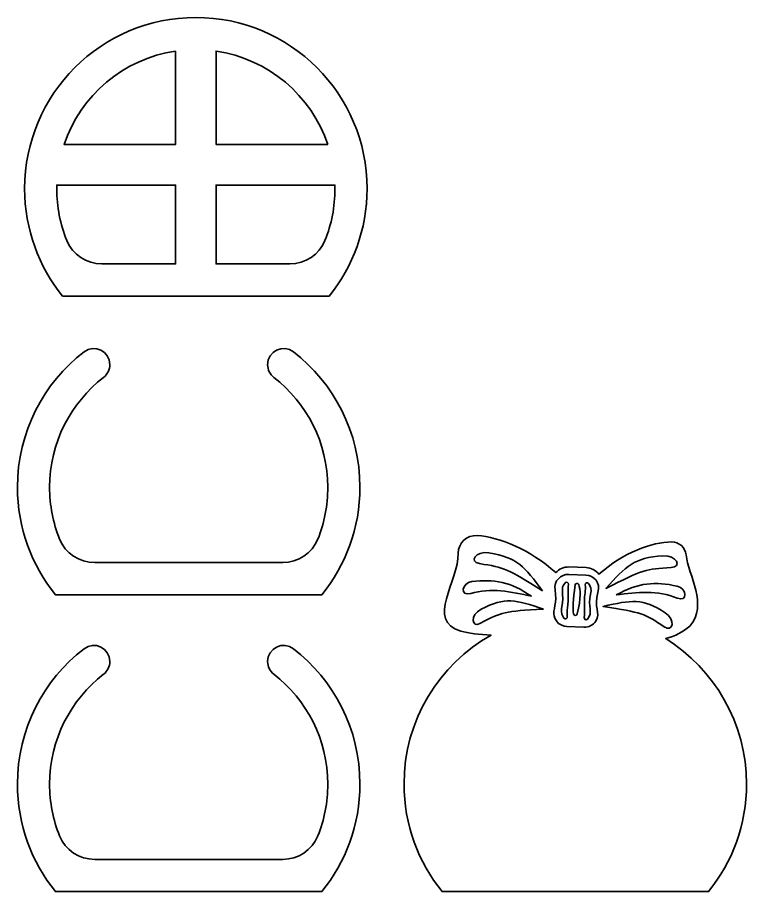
# Model space of a CAD drawing. Header units: inches. Extents: x 51 to 68.4, y -11.3 to -0.6.
# Drawn here: x 59.87 to 68.37, y -11.29 to -1.1 of the extents above; entities that cross this region are included whole.
import ezdxf

# ---------------------------------------------------------------- set-up
doc = ezdxf.new("R2010")
doc.units = ezdxf.units.IN
doc.header["$MEASUREMENT"] = 0
doc.layers.add('_U+0421_U+043B_U+043E_U+0439 1', color=7, linetype='Continuous')

msp = doc.modelspace()

# ---------------------------------------------------------------- linework, layer by layer
at = {"layer": '_U+0421_U+043B_U+043E_U+0439 1', "color": 242, "lineweight": 35, "true_color": 0xc1272d}
for points, knots in [([(61.946, -1.098), (60.844, -1.098), (59.95, -1.992), (59.95, -3.095), (59.95, -3.569), (60.115, -4.005), (60.392, -4.348), (60.392, -4.348), (63.501, -4.348), (63.501, -4.348), (63.777, -4.005), (63.943, -3.569), (63.943, -3.095), (63.943, -1.992), (63.049, -1.098), (61.946, -1.098)], [0, 0, 0, 0, 1, 1, 1, 2, 2, 2, 3, 3, 3, 4, 4, 4, 5, 5, 5, 5]), ([(61.71, -1.49), (61.71, -1.49), (61.71, -2.579), (61.71, -2.579), (61.71, -2.579), (60.409, -2.579), (60.409, -2.579), (60.6, -2.009), (61.101, -1.579), (61.71, -1.49)], [0, 0, 0, 0, 1, 1, 1, 2, 2, 2, 3, 3, 3, 3]), ([(63.484, -2.579), (63.484, -2.579), (62.182, -2.579), (62.182, -2.579), (62.182, -2.579), (62.182, -1.49), (62.182, -1.49), (62.792, -1.579), (63.293, -2.009), (63.484, -2.579)], [0, 0, 0, 0, 1, 1, 1, 2, 2, 2, 3, 3, 3, 3]), ([(60.441, -3.7), (60.364, -3.51), (60.325, -3.306), (60.325, -3.095), (60.325, -3.08), (60.325, -3.066), (60.325, -3.052), (60.325, -3.052), (61.71, -3.052), (61.71, -3.052), (61.71, -3.052), (61.71, -3.973), (61.71, -3.973), (61.71, -3.973), (60.85, -3.973), (60.85, -3.973), (60.671, -3.973), (60.508, -3.866), (60.441, -3.7)], [0, 0, 0, 0, 1, 1, 1, 2, 2, 2, 3, 3, 3, 4, 4, 4, 5, 5, 5, 6, 6, 6, 6]), ([(63.452, -3.7), (63.385, -3.866), (63.222, -3.973), (63.042, -3.973), (63.042, -3.973), (62.182, -3.973), (62.182, -3.973), (62.182, -3.973), (62.182, -3.052), (62.182, -3.052), (62.182, -3.052), (63.568, -3.052), (63.568, -3.052), (63.568, -3.066), (63.568, -3.08), (63.568, -3.095), (63.568, -3.306), (63.529, -3.51), (63.452, -3.7)], [0, 0, 0, 0, 1, 1, 1, 2, 2, 2, 3, 3, 3, 4, 4, 4, 5, 5, 5, 6, 6, 6, 6]), ([(62.783, -5.148), (62.783, -5.148), (62.783, -5.148), (62.783, -5.148), (62.783, -5.206), (62.81, -5.26), (62.855, -5.296), (63.238, -5.593), (63.485, -6.057), (63.485, -6.577), (63.485, -6.789), (63.445, -6.993), (63.369, -7.183), (63.302, -7.349), (63.138, -7.456), (62.959, -7.456), (62.959, -7.456), (60.767, -7.456), (60.767, -7.456), (60.588, -7.456), (60.424, -7.349), (60.357, -7.183), (60.281, -6.993), (60.241, -6.789), (60.241, -6.577), (60.241, -6.057), (60.488, -5.593), (60.871, -5.296), (60.916, -5.26), (60.943, -5.206), (60.943, -5.148), (60.943, -5.148), (60.943, -5.148), (60.943, -5.148), (60.943, -4.992), (60.764, -4.903), (60.642, -4.998), (60.17, -5.363), (59.866, -5.935), (59.866, -6.577), (59.866, -7.052), (60.032, -7.488), (60.309, -7.831), (60.309, -7.831), (63.417, -7.831), (63.417, -7.831), (63.694, -7.488), (63.86, -7.052), (63.86, -6.577), (63.86, -5.935), (63.556, -5.363), (63.085, -4.998), (62.962, -4.903), (62.783, -4.992), (62.783, -5.148)], [0, 0, 0, 0, 1, 1, 1, 2, 2, 2, 3, 3, 3, 4, 4, 4, 5, 5, 5, 6, 6, 6, 7, 7, 7, 8, 8, 8, 9, 9, 9, 10, 10, 10, 11, 11, 11, 12, 12, 12, 13, 13, 13, 14, 14, 14, 15, 15, 15, 16, 16, 16, 17, 17, 17, 18, 18, 18, 18]), ([(68.368, -10.04), (68.368, -10.515), (68.202, -10.951), (67.925, -11.294), (67.925, -11.294), (64.817, -11.294), (64.817, -11.294), (64.54, -10.951), (64.374, -10.515), (64.374, -10.04), (64.374, -9.295), (64.783, -8.644), (65.389, -8.302), (65.251, -8.298), (65.126, -8.283), (65.036, -8.256), (64.623, -8.132), (65.013, -7.678), (65.006, -7.347), (65.004, -7.228), (65.108, -7.133), (65.227, -7.141), (65.487, -7.159), (65.85, -7.305), (66.143, -7.574), (66.181, -7.532), (66.236, -7.506), (66.297, -7.508), (66.297, -7.508), (66.496, -7.515), (66.496, -7.515), (66.557, -7.518), (66.611, -7.547), (66.646, -7.593), (66.923, -7.342), (67.268, -7.215), (67.495, -7.215), (67.581, -7.216), (67.655, -7.28), (67.664, -7.366), (67.687, -7.609), (67.926, -7.947), (67.705, -8.198), (67.631, -8.265), (67.536, -8.314), (67.425, -8.344), (67.991, -8.697), (68.368, -9.325), (68.368, -10.04)], [0, 0, 0, 0, 1, 1, 1, 2, 2, 2, 3, 3, 3, 4, 4, 4, 5, 5, 5, 6, 6, 6, 7, 7, 7, 8, 8, 8, 9, 9, 9, 10, 10, 10, 11, 11, 11, 12, 12, 12, 13, 13, 13, 14, 14, 14, 15, 15, 15, 16, 16, 16, 16]), ([(62.783, -8.611), (62.783, -8.611), (62.783, -8.611), (62.783, -8.611), (62.783, -8.668), (62.81, -8.723), (62.855, -8.759), (63.238, -9.055), (63.485, -9.52), (63.485, -10.04), (63.485, -10.252), (63.445, -10.456), (63.369, -10.645), (63.302, -10.812), (63.138, -10.919), (62.959, -10.919), (62.959, -10.919), (60.767, -10.919), (60.767, -10.919), (60.588, -10.919), (60.424, -10.812), (60.357, -10.645), (60.281, -10.456), (60.241, -10.252), (60.241, -10.04), (60.241, -9.52), (60.488, -9.055), (60.871, -8.759), (60.916, -8.723), (60.943, -8.668), (60.943, -8.611), (60.943, -8.611), (60.943, -8.611), (60.943, -8.611), (60.943, -8.455), (60.764, -8.366), (60.642, -8.461), (60.17, -8.826), (59.866, -9.398), (59.866, -10.04), (59.866, -10.515), (60.032, -10.951), (60.309, -11.294), (60.309, -11.294), (63.417, -11.294), (63.417, -11.294), (63.694, -10.951), (63.86, -10.515), (63.86, -10.04), (63.86, -9.398), (63.556, -8.826), (63.085, -8.461), (62.962, -8.366), (62.783, -8.455), (62.783, -8.611)], [0, 0, 0, 0, 1, 1, 1, 2, 2, 2, 3, 3, 3, 4, 4, 4, 5, 5, 5, 6, 6, 6, 7, 7, 7, 8, 8, 8, 9, 9, 9, 10, 10, 10, 11, 11, 11, 12, 12, 12, 13, 13, 13, 14, 14, 14, 15, 15, 15, 16, 16, 16, 17, 17, 17, 18, 18, 18, 18])]:
    msp.add_open_spline(points, degree=3, knots=knots, dxfattribs=at)
at = {"layer": '_U+0421_U+043B_U+043E_U+0439 1', "color": 7, "lineweight": 35, "true_color": 0xffffff}
for points, knots in [([(65.988, -7.787), (65.78, -7.503), (65.701, -7.398), (65.364, -7.343), (65.206, -7.317), (65.126, -7.449), (65.254, -7.469), (65.546, -7.513), (65.584, -7.528), (65.988, -7.787)], [0, 0, 0, 0, 1, 1, 1, 2, 2, 2, 3, 3, 3, 3]), ([(67.49, -7.515), (67.62, -7.508), (67.553, -7.368), (67.393, -7.378), (67.052, -7.4), (66.963, -7.497), (66.728, -7.758), (67.156, -7.541), (67.195, -7.53), (67.49, -7.515)], [0, 0, 0, 0, 1, 1, 1, 2, 2, 2, 3, 3, 3, 3]), ([(66.635, -7.804), (66.581, -7.973), (66.673, -8.045), (66.61, -8.139), (66.58, -8.184), (66.529, -8.212), (66.471, -8.21), (66.471, -8.21), (66.274, -8.203), (66.274, -8.203), (66.2, -8.2), (66.139, -8.147), (66.123, -8.078), (66.108, -8.014), (66.163, -7.921), (66.135, -7.775), (66.116, -7.671), (66.203, -7.591), (66.296, -7.594), (66.296, -7.594), (66.493, -7.602), (66.493, -7.602), (66.588, -7.605), (66.671, -7.692), (66.635, -7.804)], [0, 0, 0, 0, 1, 1, 1, 2, 2, 2, 3, 3, 3, 4, 4, 4, 5, 5, 5, 6, 6, 6, 7, 7, 7, 8, 8, 8, 8]), ([(65.86, -7.85), (65.619, -7.68), (65.423, -7.647), (65.164, -7.679), (65.046, -7.693), (65.02, -7.856), (65.151, -7.817), (65.382, -7.747), (65.625, -7.795), (65.86, -7.85)], [0, 0, 0, 0, 1, 1, 1, 2, 2, 2, 3, 3, 3, 3]), ([(66.291, -7.712), (66.295, -7.69), (66.268, -7.676), (66.253, -7.693), (66.186, -7.765), (66.249, -7.798), (66.212, -7.994), (66.204, -8.039), (66.216, -8.079), (66.239, -8.106), (66.253, -8.123), (66.281, -8.11), (66.277, -8.088), (66.274, -8.065), (66.274, -8.039), (66.277, -8.011), (66.298, -7.833), (66.279, -7.77), (66.291, -7.712)], [0, 0, 0, 0, 1, 1, 1, 2, 2, 2, 3, 3, 3, 4, 4, 4, 5, 5, 5, 6, 6, 6, 6]), ([(66.394, -8.056), (66.442, -7.865), (66.43, -7.765), (66.411, -7.713), (66.402, -7.691), (66.371, -7.695), (66.368, -7.718), (66.345, -7.894), (66.344, -7.995), (66.35, -8.053), (66.353, -8.078), (66.388, -8.08), (66.394, -8.056)], [0, 0, 0, 0, 1, 1, 1, 2, 2, 2, 3, 3, 3, 4, 4, 4, 4]), ([(66.527, -7.7), (66.513, -7.683), (66.485, -7.694), (66.488, -7.717), (66.492, -7.748), (66.49, -7.781), (66.485, -7.809), (66.464, -7.946), (66.49, -8.024), (66.475, -8.096), (66.47, -8.118), (66.497, -8.132), (66.512, -8.116), (66.587, -8.039), (66.509, -7.971), (66.549, -7.824), (66.562, -7.774), (66.551, -7.729), (66.527, -7.7)], [0, 0, 0, 0, 1, 1, 1, 2, 2, 2, 3, 3, 3, 4, 4, 4, 5, 5, 5, 6, 6, 6, 6]), ([(66.849, -7.834), (67.106, -7.689), (67.304, -7.675), (67.559, -7.732), (67.675, -7.758), (67.685, -7.923), (67.559, -7.871), (67.335, -7.779), (67.089, -7.802), (66.849, -7.834)], [0, 0, 0, 0, 1, 1, 1, 2, 2, 2, 3, 3, 3, 3]), ([(66, -7.999), (65.676, -7.892), (65.555, -7.853), (65.272, -8.001), (65.14, -8.07), (65.16, -8.222), (65.266, -8.165), (65.509, -8.033), (65.546, -8.024), (66, -7.999)], [0, 0, 0, 0, 1, 1, 1, 2, 2, 2, 3, 3, 3, 3]), ([(67.409, -8.206), (67.51, -8.274), (67.545, -8.124), (67.42, -8.042), (67.153, -7.867), (67.028, -7.894), (66.695, -7.968), (67.145, -8.038), (67.181, -8.051), (67.409, -8.206)], [0, 0, 0, 0, 1, 1, 1, 2, 2, 2, 3, 3, 3, 3])]:
    msp.add_open_spline(points, degree=3, knots=knots, dxfattribs=at)

doc.saveas('drawing.dxf')
